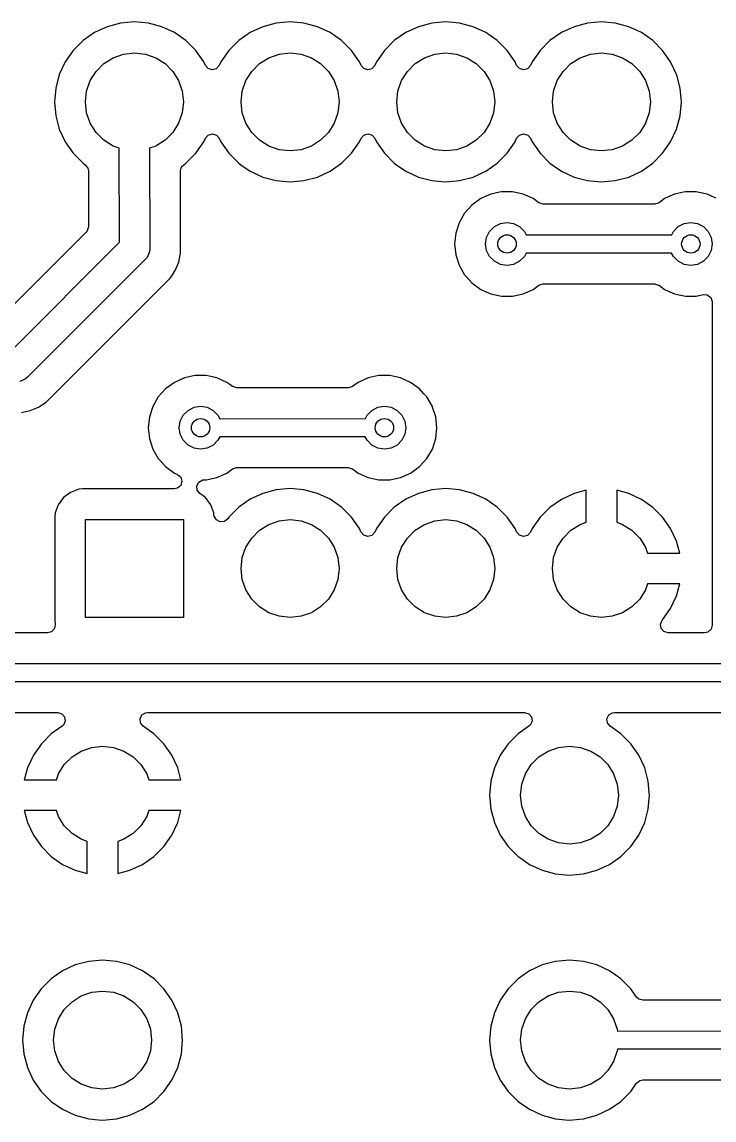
# Model space of a CAD drawing. Extents: x 3.8 to 7.11, y -5.16 to -3.03.
# Drawn here: x 6.243 to 6.688, y -4.599 to -3.893 of the extents above; entities that cross this region are included whole.
import ezdxf

# ---------------------------------------------------------------- set-up
doc = ezdxf.new("R2010")
doc.units = 0
doc.header["$MEASUREMENT"] = 0
doc.layers.add('BLACK', color=7, linetype='CONTINUOUS')

msp = doc.modelspace()

# ---------------------------------------------------------------- linework, layer by layer
at = {"layer": 'BLACK', "linetype": 'CONTINUOUS'}
for p, q in [((6.29817, -3.8958), (6.29005, -3.89958)), ((6.30682, -3.89348), (6.29817, -3.8958)), ((6.29817, -3.8958), (6.29817, -3.8958)), ((6.31575, -3.8927), (6.30682, -3.89348)), ((6.30682, -3.89348), (6.30682, -3.89348)), ((6.32467, -3.89348), (6.31575, -3.8927)), ((6.31575, -3.8927), (6.31575, -3.8927)), ((6.33333, -3.8958), (6.32467, -3.89348)), ((6.32467, -3.89348), (6.32467, -3.89348)), ((6.32467, -3.89348), (6.32467, -3.89348)), ((6.32467, -3.89348), (6.32467, -3.89348)), ((6.32467, -3.89348), (6.32467, -3.89348)), ((6.34145, -3.89958), (6.33333, -3.8958)), ((6.33333, -3.8958), (6.33333, -3.8958)), ((6.39817, -3.8958), (6.39005, -3.89958)), ((6.40682, -3.89348), (6.39817, -3.8958)), ((6.39817, -3.8958), (6.39817, -3.8958)), ((6.41575, -3.8927), (6.40682, -3.89348)), ((6.40682, -3.89348), (6.40682, -3.89348)), ((6.42467, -3.89348), (6.41575, -3.8927)), ((6.41575, -3.8927), (6.41575, -3.8927)), ((6.43333, -3.8958), (6.42467, -3.89348)), ((6.42467, -3.89348), (6.42467, -3.89348)), ((6.42467, -3.89348), (6.42467, -3.89348)), ((6.42467, -3.89348), (6.42467, -3.89348)), ((6.42467, -3.89348), (6.42467, -3.89348)), ((6.44145, -3.89958), (6.43333, -3.8958)), ((6.43333, -3.8958), (6.43333, -3.8958)), ((6.49817, -3.8958), (6.49005, -3.89958)), ((6.50682, -3.89348), (6.49817, -3.8958)), ((6.49817, -3.8958), (6.49817, -3.8958)), ((6.51575, -3.8927), (6.50682, -3.89348)), ((6.50682, -3.89348), (6.50682, -3.89348)), ((6.52467, -3.89348), (6.51575, -3.8927)), ((6.51575, -3.8927), (6.51575, -3.8927)), ((6.53333, -3.8958), (6.52467, -3.89348)), ((6.52467, -3.89348), (6.52467, -3.89348)), ((6.52467, -3.89348), (6.52467, -3.89348)), ((6.52467, -3.89348), (6.52467, -3.89348)), ((6.52467, -3.89348), (6.52467, -3.89348)), ((6.54145, -3.89958), (6.53333, -3.8958)), ((6.53333, -3.8958), (6.53333, -3.8958)), ((6.59817, -3.8958), (6.59005, -3.89958)), ((6.60682, -3.89348), (6.59817, -3.8958)), ((6.59817, -3.8958), (6.59817, -3.8958)), ((6.61575, -3.8927), (6.60682, -3.89348)), ((6.60682, -3.89348), (6.60682, -3.89348)), ((6.62467, -3.89348), (6.61575, -3.8927)), ((6.61575, -3.8927), (6.61575, -3.8927)), ((6.63333, -3.8958), (6.62467, -3.89348)), ((6.62467, -3.89348), (6.62467, -3.89348)), ((6.62467, -3.89348), (6.62467, -3.89348)), ((6.62467, -3.89348), (6.62467, -3.89348)), ((6.62467, -3.89348), (6.62467, -3.89348)), ((6.64145, -3.89958), (6.63333, -3.8958)), ((6.63333, -3.8958), (6.63333, -3.8958)), ((6.29005, -3.89958), (6.28271, -3.90472)), ((6.29005, -3.89958), (6.29005, -3.89958)), ((6.34878, -3.90472), (6.34145, -3.89958)), ((6.34145, -3.89958), (6.34145, -3.89958)), ((6.39005, -3.89958), (6.38271, -3.90472)), ((6.39005, -3.89958), (6.39005, -3.89958)), ((6.44878, -3.90472), (6.44145, -3.89958)), ((6.44145, -3.89958), (6.44145, -3.89958)), ((6.49005, -3.89958), (6.48271, -3.90472)), ((6.49005, -3.89958), (6.49005, -3.89958)), ((6.54878, -3.90472), (6.54145, -3.89958)), ((6.54145, -3.89958), (6.54145, -3.89958)), ((6.59005, -3.89958), (6.58271, -3.90472)), ((6.59005, -3.89958), (6.59005, -3.89958)), ((6.64879, -3.90472), (6.64145, -3.89958)), ((6.64145, -3.89958), (6.64145, -3.89958)), ((6.28271, -3.90472), (6.27638, -3.91106)), ((6.35512, -3.91106), (6.34878, -3.90472)), ((6.38271, -3.90472), (6.37638, -3.91106)), ((6.45512, -3.91106), (6.44878, -3.90472)), ((6.48271, -3.90472), (6.47638, -3.91106)), ((6.55512, -3.91106), (6.54878, -3.90472)), ((6.58271, -3.90472), (6.57638, -3.91106)), ((6.65512, -3.91106), (6.64879, -3.90472)), ((6.27638, -3.91106), (6.27124, -3.9184)), ((6.29611, -3.91947), (6.30208, -3.91572)), ((6.30208, -3.91572), (6.30874, -3.91339)), ((6.30874, -3.91339), (6.31575, -3.9126)), ((6.31575, -3.9126), (6.32276, -3.91339)), ((6.32276, -3.91339), (6.32941, -3.91572)), ((6.32941, -3.91572), (6.33539, -3.91947)), ((6.36026, -3.9184), (6.35512, -3.91106)), ((6.35512, -3.91106), (6.35512, -3.91106)), ((6.37638, -3.91106), (6.37124, -3.9184)), ((6.39611, -3.91947), (6.40208, -3.91572)), ((6.40208, -3.91572), (6.40874, -3.91339)), ((6.40874, -3.91339), (6.41575, -3.9126)), ((6.41575, -3.9126), (6.42276, -3.91339)), ((6.42276, -3.91339), (6.42941, -3.91572)), ((6.42941, -3.91572), (6.43539, -3.91947)), ((6.46026, -3.9184), (6.45512, -3.91106)), ((6.45512, -3.91106), (6.45512, -3.91106)), ((6.47638, -3.91106), (6.47124, -3.9184)), ((6.49611, -3.91947), (6.50208, -3.91572)), ((6.50208, -3.91572), (6.50874, -3.91339)), ((6.50874, -3.91339), (6.51575, -3.9126)), ((6.51575, -3.9126), (6.52276, -3.91339)), ((6.52276, -3.91339), (6.52941, -3.91572)), ((6.52941, -3.91572), (6.53539, -3.91947)), ((6.56026, -3.9184), (6.55512, -3.91106)), ((6.55512, -3.91106), (6.55512, -3.91106)), ((6.57638, -3.91106), (6.57124, -3.9184)), ((6.59611, -3.91947), (6.60208, -3.91572)), ((6.60208, -3.91572), (6.60874, -3.91339)), ((6.60874, -3.91339), (6.61575, -3.9126)), ((6.61575, -3.9126), (6.62276, -3.91339)), ((6.62276, -3.91339), (6.62941, -3.91572)), ((6.62941, -3.91572), (6.63539, -3.91947)), ((6.66026, -3.9184), (6.65512, -3.91106)), ((6.65512, -3.91106), (6.65512, -3.91106)), ((6.27124, -3.9184), (6.26745, -3.92652)), ((6.27124, -3.9184), (6.27124, -3.9184)), ((6.28737, -3.93043), (6.29112, -3.92446)), ((6.29112, -3.92446), (6.29611, -3.91947)), ((6.33539, -3.91947), (6.34037, -3.92446)), ((6.34037, -3.92446), (6.34413, -3.93043)), ((6.36132, -3.92068), (6.36026, -3.9184)), ((6.36308, -3.9227), (6.36132, -3.92068)), ((6.36571, -3.9235), (6.36308, -3.9227)), ((6.36835, -3.92274), (6.36571, -3.9235)), ((6.37017, -3.92068), (6.36835, -3.92274)), ((6.37124, -3.9184), (6.37017, -3.92068)), ((6.37124, -3.9184), (6.37124, -3.9184)), ((6.38737, -3.93043), (6.39112, -3.92446)), ((6.39112, -3.92446), (6.39611, -3.91947)), ((6.43539, -3.91947), (6.44037, -3.92446)), ((6.44037, -3.92446), (6.44412, -3.93043)), ((6.46132, -3.92068), (6.46026, -3.9184)), ((6.46308, -3.9227), (6.46132, -3.92068)), ((6.46571, -3.9235), (6.46308, -3.9227)), ((6.46835, -3.92274), (6.46571, -3.9235)), ((6.47017, -3.92068), (6.46835, -3.92274)), ((6.47124, -3.9184), (6.47017, -3.92068)), ((6.47124, -3.9184), (6.47124, -3.9184)), ((6.48737, -3.93043), (6.49112, -3.92446)), ((6.49112, -3.92446), (6.49611, -3.91947)), ((6.53539, -3.91947), (6.54037, -3.92446)), ((6.54037, -3.92446), (6.54413, -3.93043)), ((6.56132, -3.92068), (6.56026, -3.9184)), ((6.56308, -3.9227), (6.56132, -3.92068)), ((6.56571, -3.9235), (6.56308, -3.9227)), ((6.56835, -3.92274), (6.56571, -3.9235)), ((6.57017, -3.92068), (6.56835, -3.92274)), ((6.57124, -3.9184), (6.57017, -3.92068)), ((6.57124, -3.9184), (6.57124, -3.9184)), ((6.58737, -3.93043), (6.59112, -3.92446)), ((6.59112, -3.92446), (6.59611, -3.91947)), ((6.63539, -3.91947), (6.64037, -3.92446)), ((6.64037, -3.92446), (6.64412, -3.93043)), ((6.66229, -3.92274), (6.66026, -3.9184)), ((6.66404, -3.92652), (6.66229, -3.92274)), ((6.26745, -3.92652), (6.26513, -3.93517)), ((6.26745, -3.92652), (6.26745, -3.92652)), ((6.28504, -3.93709), (6.28737, -3.93043)), ((6.34413, -3.93043), (6.34645, -3.93709)), ((6.38504, -3.93709), (6.38737, -3.93043)), ((6.44412, -3.93043), (6.44645, -3.93709)), ((6.48504, -3.93709), (6.48737, -3.93043)), ((6.54413, -3.93043), (6.54645, -3.93709)), ((6.58504, -3.93709), (6.58737, -3.93043)), ((6.64412, -3.93043), (6.64645, -3.93709)), ((6.66415, -3.92691), (6.66404, -3.92652)), ((6.66404, -3.92652), (6.66404, -3.92652)), ((6.66636, -3.93517), (6.66415, -3.92691)), ((6.26513, -3.93517), (6.26435, -3.94409)), ((6.26513, -3.93517), (6.26513, -3.93517)), ((6.28425, -3.94409), (6.28504, -3.93709)), ((6.34645, -3.93709), (6.34724, -3.94409)), ((6.38425, -3.94409), (6.38504, -3.93709)), ((6.44645, -3.93709), (6.44724, -3.94409)), ((6.48425, -3.94409), (6.48504, -3.93709)), ((6.54645, -3.93709), (6.54724, -3.94409)), ((6.58425, -3.94409), (6.58504, -3.93709)), ((6.64645, -3.93709), (6.64724, -3.94409)), ((6.66714, -3.94409), (6.66636, -3.93517)), ((6.26435, -3.94409), (6.26435, -3.94409)), ((6.26435, -3.94409), (6.26513, -3.95302)), ((6.28504, -3.9511), (6.28425, -3.94409)), ((6.34724, -3.94409), (6.34645, -3.9511)), ((6.38504, -3.9511), (6.38425, -3.94409)), ((6.44724, -3.94409), (6.44645, -3.9511)), ((6.48504, -3.9511), (6.48425, -3.94409)), ((6.54724, -3.94409), (6.54645, -3.9511)), ((6.58504, -3.9511), (6.58425, -3.94409)), ((6.64724, -3.94409), (6.64645, -3.9511)), ((6.66636, -3.95302), (6.66714, -3.94409)), ((6.26513, -3.95302), (6.26513, -3.95302)), ((6.26513, -3.95302), (6.26745, -3.96167)), ((6.28737, -3.95776), (6.28504, -3.9511)), ((6.34645, -3.9511), (6.34413, -3.95776)), ((6.38737, -3.95776), (6.38504, -3.9511)), ((6.44645, -3.9511), (6.44412, -3.95776)), ((6.48737, -3.95776), (6.48504, -3.9511)), ((6.54645, -3.9511), (6.54413, -3.95776)), ((6.58737, -3.95776), (6.58504, -3.9511)), ((6.64645, -3.9511), (6.64412, -3.95776)), ((6.66404, -3.96167), (6.66636, -3.95302)), ((6.29112, -3.96373), (6.28737, -3.95776)), ((6.34413, -3.95776), (6.34037, -3.96373)), ((6.39112, -3.96373), (6.38737, -3.95776)), ((6.44412, -3.95776), (6.44037, -3.96373)), ((6.49112, -3.96373), (6.48737, -3.95776)), ((6.54413, -3.95776), (6.54037, -3.96373)), ((6.59112, -3.96373), (6.58737, -3.95776)), ((6.64412, -3.95776), (6.64037, -3.96373)), ((6.26745, -3.96167), (6.26745, -3.96167)), ((6.26745, -3.96167), (6.27124, -3.96979)), ((6.29611, -3.96872), (6.29112, -3.96373)), ((6.34037, -3.96373), (6.33539, -3.96872)), ((6.36132, -3.96751), (6.36314, -3.96544)), ((6.36314, -3.96544), (6.36579, -3.96469)), ((6.36579, -3.96469), (6.36842, -3.96549)), ((6.36842, -3.96549), (6.37017, -3.96751)), ((6.39611, -3.96872), (6.39112, -3.96373)), ((6.44037, -3.96373), (6.43539, -3.96872)), ((6.46132, -3.96751), (6.46314, -3.96544)), ((6.46314, -3.96544), (6.46579, -3.96469)), ((6.46579, -3.96469), (6.46842, -3.96549)), ((6.46842, -3.96549), (6.47017, -3.96751)), ((6.49611, -3.96872), (6.49112, -3.96373)), ((6.54037, -3.96373), (6.53539, -3.96872)), ((6.56132, -3.96751), (6.56314, -3.96544)), ((6.56314, -3.96544), (6.56579, -3.96469)), ((6.56579, -3.96469), (6.56842, -3.96549)), ((6.56842, -3.96549), (6.57017, -3.96751)), ((6.59611, -3.96872), (6.59112, -3.96373)), ((6.64037, -3.96373), (6.63539, -3.96872)), ((6.66026, -3.96979), (6.66404, -3.96167)), ((6.27124, -3.96979), (6.27124, -3.96979)), ((6.27124, -3.96979), (6.27638, -3.97713)), ((6.30208, -3.97247), (6.29611, -3.96872)), ((6.30596, -3.97383), (6.30208, -3.97247)), ((6.30608, -4.03434), (6.30596, -3.97383)), ((6.32941, -3.97247), (6.32546, -3.97385)), ((6.32546, -3.97385), (6.32559, -4.03858)), ((6.33539, -3.96872), (6.32941, -3.97247)), ((6.35512, -3.97713), (6.36026, -3.96979)), ((6.36026, -3.96979), (6.36132, -3.96751)), ((6.37017, -3.96751), (6.37124, -3.96979)), ((6.37124, -3.96979), (6.37124, -3.96979)), ((6.37124, -3.96979), (6.37638, -3.97713)), ((6.40208, -3.97247), (6.39611, -3.96872)), ((6.40874, -3.9748), (6.40208, -3.97247)), ((6.42941, -3.97247), (6.42276, -3.9748)), ((6.43539, -3.96872), (6.42941, -3.97247)), ((6.45512, -3.97713), (6.46026, -3.96979)), ((6.46026, -3.96979), (6.46132, -3.96751)), ((6.47017, -3.96751), (6.47124, -3.96979)), ((6.47124, -3.96979), (6.47124, -3.96979)), ((6.47124, -3.96979), (6.47638, -3.97713)), ((6.50208, -3.97247), (6.49611, -3.96872)), ((6.50874, -3.9748), (6.50208, -3.97247)), ((6.52941, -3.97247), (6.52276, -3.9748)), ((6.53539, -3.96872), (6.52941, -3.97247)), ((6.55512, -3.97713), (6.56026, -3.96979)), ((6.56026, -3.96979), (6.56132, -3.96751)), ((6.57017, -3.96751), (6.57124, -3.96979)), ((6.57124, -3.96979), (6.57124, -3.96979)), ((6.57124, -3.96979), (6.57638, -3.97713)), ((6.60208, -3.97247), (6.59611, -3.96872)), ((6.60874, -3.9748), (6.60208, -3.97247)), ((6.62941, -3.97247), (6.62276, -3.9748)), ((6.63539, -3.96872), (6.62941, -3.97247)), ((6.65512, -3.97713), (6.66026, -3.96979)), ((6.27638, -3.97713), (6.28271, -3.98347)), ((6.34878, -3.98347), (6.35512, -3.97713)), ((6.37638, -3.97713), (6.38271, -3.98347)), ((6.41575, -3.97559), (6.40874, -3.9748)), ((6.42276, -3.9748), (6.41575, -3.97559)), ((6.44878, -3.98347), (6.45512, -3.97713)), ((6.47638, -3.97713), (6.48271, -3.98347)), ((6.51575, -3.97559), (6.50874, -3.9748)), ((6.52276, -3.9748), (6.51575, -3.97559)), ((6.54878, -3.98347), (6.55512, -3.97713)), ((6.57638, -3.97713), (6.58271, -3.98347)), ((6.61575, -3.97559), (6.60874, -3.9748)), ((6.62276, -3.9748), (6.61575, -3.97559)), ((6.64879, -3.98347), (6.65512, -3.97713)), ((6.28271, -3.98347), (6.28412, -3.98445)), ((6.28412, -3.98445), (6.28584, -3.9866)), ((6.28584, -3.9866), (6.2862, -3.98845)), ((6.2862, -3.98845), (6.2862, -4.02432)), ((6.3453, -3.98845), (6.34607, -3.98581)), ((6.3453, -4.04149), (6.3453, -3.98845)), ((6.34607, -3.98581), (6.34738, -3.98445)), ((6.34738, -3.98445), (6.34855, -3.98363)), ((6.34855, -3.98363), (6.34878, -3.98347)), ((6.38271, -3.98347), (6.38412, -3.98445)), ((6.38412, -3.98445), (6.39005, -3.98861)), ((6.44145, -3.98861), (6.44878, -3.98347)), ((6.48271, -3.98347), (6.48412, -3.98445)), ((6.48412, -3.98445), (6.49005, -3.98861)), ((6.54145, -3.98861), (6.54878, -3.98347)), ((6.58271, -3.98347), (6.58412, -3.98445)), ((6.58412, -3.98445), (6.59005, -3.98861)), ((6.64145, -3.98861), (6.64879, -3.98347)), ((6.39005, -3.98861), (6.39817, -3.99239)), ((6.39817, -3.99239), (6.40682, -3.99471)), ((6.40682, -3.99471), (6.4132, -3.99527)), ((6.4132, -3.99527), (6.41575, -3.99549)), ((6.41575, -3.99549), (6.41798, -3.9953)), ((6.41575, -3.99549), (6.41575, -3.99549)), ((6.41575, -3.99549), (6.41575, -3.99549)), ((6.41798, -3.9953), (6.42467, -3.99471)), ((6.42467, -3.99471), (6.43333, -3.99239)), ((6.43333, -3.99239), (6.44145, -3.98861)), ((6.49005, -3.98861), (6.49817, -3.99239)), ((6.49817, -3.99239), (6.50682, -3.99471)), ((6.50682, -3.99471), (6.5132, -3.99527)), ((6.5132, -3.99527), (6.51575, -3.99549)), ((6.51575, -3.99549), (6.51798, -3.9953)), ((6.51575, -3.99549), (6.51575, -3.99549)), ((6.51575, -3.99549), (6.51575, -3.99549)), ((6.51798, -3.9953), (6.52467, -3.99471)), ((6.52467, -3.99471), (6.53333, -3.99239)), ((6.53333, -3.99239), (6.54145, -3.98861)), ((6.59005, -3.98861), (6.59817, -3.99239)), ((6.59817, -3.99239), (6.60682, -3.99471)), ((6.60682, -3.99471), (6.6132, -3.99527)), ((6.6132, -3.99527), (6.61575, -3.99549)), ((6.61575, -3.99549), (6.61798, -3.9953)), ((6.61575, -3.99549), (6.61575, -3.99549)), ((6.61575, -3.99549), (6.61575, -3.99549)), ((6.61798, -3.9953), (6.62467, -3.99471)), ((6.62467, -3.99471), (6.63333, -3.99239)), ((6.63333, -3.99239), (6.64145, -3.98861)), ((6.55039, -4.00221), (6.54471, -4.00341)), ((6.5516, -4.00195), (6.55039, -4.00221)), ((6.55864, -4.00195), (6.5516, -4.00195)), ((6.5605, -4.00234), (6.55864, -4.00195)), ((6.56552, -4.00341), (6.5605, -4.00234)), ((6.6685, -4.00221), (6.66282, -4.00341)), ((6.66971, -4.00195), (6.6685, -4.00221)), ((6.67675, -4.00195), (6.66971, -4.00195)), ((6.67861, -4.00234), (6.67675, -4.00195)), ((6.68363, -4.00341), (6.67861, -4.00234)), ((6.53828, -4.00628), (6.53259, -4.01041)), ((6.54471, -4.00341), (6.53828, -4.00628)), ((6.54471, -4.00341), (6.54471, -4.00341)), ((6.57195, -4.00628), (6.56552, -4.00341)), ((6.56552, -4.00341), (6.56552, -4.00341)), ((6.57282, -4.0069), (6.57195, -4.00628)), ((6.57555, -4.00889), (6.57282, -4.0069)), ((6.57578, -4.00905), (6.57555, -4.00889)), ((6.57842, -4.00982), (6.57578, -4.00905)), ((6.65279, -4.00889), (6.6502, -4.00981)), ((6.65639, -4.00628), (6.65279, -4.00889)), ((6.66282, -4.00341), (6.65639, -4.00628)), ((6.65639, -4.00628), (6.65639, -4.00628)), ((6.66282, -4.00341), (6.66282, -4.00341)), ((6.68559, -4.00428), (6.68363, -4.00341)), ((6.68363, -4.00341), (6.68363, -4.00341)), ((6.68926, -4.00592), (6.68559, -4.00428)), ((6.52788, -4.01564), (6.52436, -4.02174)), ((6.53259, -4.01041), (6.52788, -4.01564)), ((6.64992, -4.00982), (6.57842, -4.00982)), ((6.6502, -4.00981), (6.64992, -4.00982)), ((6.52436, -4.02174), (6.52219, -4.02843)), ((6.52436, -4.02174), (6.52436, -4.02174)), ((6.54702, -4.02429), (6.55086, -4.02233)), ((6.55086, -4.02233), (6.55512, -4.02165)), ((6.55512, -4.02165), (6.55938, -4.02233)), ((6.55938, -4.02233), (6.56322, -4.02429)), ((6.66513, -4.02429), (6.66897, -4.02233)), ((6.66897, -4.02233), (6.67323, -4.02165)), ((6.67323, -4.02165), (6.67749, -4.02233)), ((6.67749, -4.02233), (6.68133, -4.02429)), ((6.28477, -4.02777), (6.22935, -4.0832)), ((6.28543, -4.02696), (6.28477, -4.02777)), ((6.2862, -4.02432), (6.28543, -4.02696)), ((6.52219, -4.02843), (6.52145, -4.03543)), ((6.52219, -4.02843), (6.52219, -4.02843)), ((6.54201, -4.03117), (6.54397, -4.02733)), ((6.54397, -4.02733), (6.54702, -4.02429)), ((6.56322, -4.02429), (6.56627, -4.02733)), ((6.56627, -4.02733), (6.56744, -4.02963)), ((6.56744, -4.02963), (6.66096, -4.02954)), ((6.66096, -4.02954), (6.66208, -4.02733)), ((6.66208, -4.02733), (6.66513, -4.02429)), ((6.68133, -4.02429), (6.68438, -4.02733)), ((6.68438, -4.02733), (6.68633, -4.03117)), ((6.23633, -4.10433), (6.30608, -4.03434)), ((6.52145, -4.03543), (6.52219, -4.04243)), ((6.54134, -4.03543), (6.54201, -4.03117)), ((6.54201, -4.03969), (6.54134, -4.03543)), ((6.68633, -4.03117), (6.68701, -4.03543)), ((6.68701, -4.03543), (6.68633, -4.03969)), ((6.32392, -4.04406), (6.24712, -4.12113)), ((6.32393, -4.04405), (6.32392, -4.04406)), ((6.3254, -4.0405), (6.32393, -4.04405)), ((6.32559, -4.03858), (6.3254, -4.0405)), ((6.34416, -4.0472), (6.34511, -4.04243)), ((6.34511, -4.04243), (6.3453, -4.04149)), ((6.52219, -4.04243), (6.52219, -4.04243)), ((6.52219, -4.04243), (6.52436, -4.04913)), ((6.54397, -4.04353), (6.54201, -4.03969)), ((6.54702, -4.04658), (6.54397, -4.04353)), ((6.56627, -4.04353), (6.56322, -4.04658)), ((6.56739, -4.04133), (6.56627, -4.04353)), ((6.66091, -4.04124), (6.56739, -4.04133)), ((6.66208, -4.04353), (6.66091, -4.04124)), ((6.66513, -4.04658), (6.66208, -4.04353)), ((6.68438, -4.04353), (6.68133, -4.04658)), ((6.68633, -4.03969), (6.68438, -4.04353)), ((6.34193, -4.05258), (6.34416, -4.0472)), ((6.52436, -4.04913), (6.52436, -4.04913)), ((6.52436, -4.04913), (6.52788, -4.05522)), ((6.55086, -4.04854), (6.54702, -4.04658)), ((6.55512, -4.04921), (6.55086, -4.04854)), ((6.55938, -4.04854), (6.55512, -4.04921)), ((6.56322, -4.04658), (6.55938, -4.04854)), ((6.66897, -4.04854), (6.66513, -4.04658)), ((6.67323, -4.04921), (6.66897, -4.04854)), ((6.67749, -4.04854), (6.67323, -4.04921)), ((6.68133, -4.04658), (6.67749, -4.04854)), ((6.25899, -4.13712), (6.3387, -4.05742)), ((6.3387, -4.05742), (6.34017, -4.05522)), ((6.34017, -4.05522), (6.34154, -4.05317)), ((6.34154, -4.05317), (6.34193, -4.05258)), ((6.34154, -4.05317), (6.34154, -4.05317)), ((6.34154, -4.05317), (6.34154, -4.05317)), ((6.52788, -4.05522), (6.5289, -4.05636)), ((6.5289, -4.05636), (6.53259, -4.06045)), ((6.53259, -4.06045), (6.53259, -4.06045)), ((6.53259, -4.06045), (6.53259, -4.06045)), ((6.53259, -4.06045), (6.53828, -4.06459)), ((6.53828, -4.06459), (6.54471, -4.06745)), ((6.56552, -4.06745), (6.57195, -4.06459)), ((6.57195, -4.06459), (6.57555, -4.06198)), ((6.57555, -4.06198), (6.57814, -4.06105)), ((6.57814, -4.06105), (6.57842, -4.06104)), ((6.57842, -4.06104), (6.64992, -4.06104)), ((6.64992, -4.06104), (6.65256, -4.06182)), ((6.65256, -4.06182), (6.65279, -4.06198)), ((6.65279, -4.06198), (6.65639, -4.06459)), ((6.65639, -4.06459), (6.66282, -4.06745)), ((6.54471, -4.06745), (6.5516, -4.06892)), ((6.5516, -4.06892), (6.5516, -4.06892)), ((6.5516, -4.06892), (6.55864, -4.06892)), ((6.55864, -4.06892), (6.56552, -4.06745)), ((6.55864, -4.06892), (6.55864, -4.06892)), ((6.66282, -4.06745), (6.66971, -4.06892)), ((6.66971, -4.06892), (6.66971, -4.06892)), ((6.66971, -4.06892), (6.67675, -4.06892)), ((6.67675, -4.06892), (6.68109, -4.06799)), ((6.67675, -4.06892), (6.67675, -4.06892)), ((6.68109, -4.06799), (6.68383, -4.0682)), ((6.68383, -4.0682), (6.68603, -4.06986)), ((6.68603, -4.06986), (6.68698, -4.07244)), ((6.68698, -4.07244), (6.68699, -4.07277)), ((6.68699, -4.07277), (6.68699, -4.28053)), ((6.24563, -4.12236), (6.24208, -4.12383)), ((6.24712, -4.12113), (6.24563, -4.12236)), ((6.24563, -4.12236), (6.24563, -4.12236)), ((6.34786, -4.12152), (6.34143, -4.12439)), ((6.35365, -4.12029), (6.34786, -4.12152)), ((6.34786, -4.12152), (6.34786, -4.12152)), ((6.35475, -4.12006), (6.35365, -4.12029)), ((6.36179, -4.12006), (6.35475, -4.12006)), ((6.36365, -4.12045), (6.36179, -4.12006)), ((6.36867, -4.12152), (6.36365, -4.12045)), ((6.3751, -4.12439), (6.36867, -4.12152)), ((6.36867, -4.12152), (6.36867, -4.12152)), ((6.46597, -4.12152), (6.45954, -4.12439)), ((6.47176, -4.12029), (6.46597, -4.12152)), ((6.46597, -4.12152), (6.46597, -4.12152)), ((6.47286, -4.12006), (6.47176, -4.12029)), ((6.4799, -4.12006), (6.47286, -4.12006)), ((6.48176, -4.12045), (6.4799, -4.12006)), ((6.48678, -4.12152), (6.48176, -4.12045)), ((6.49321, -4.12439), (6.48678, -4.12152)), ((6.48678, -4.12152), (6.48678, -4.12152)), ((6.33574, -4.12852), (6.33103, -4.13375)), ((6.34143, -4.12439), (6.33574, -4.12852)), ((6.37712, -4.12585), (6.3751, -4.12439)), ((6.3787, -4.127), (6.37712, -4.12585)), ((6.37893, -4.12716), (6.3787, -4.127)), ((6.38157, -4.12793), (6.37893, -4.12716)), ((6.45307, -4.12793), (6.38157, -4.12793)), ((6.45335, -4.12793), (6.45307, -4.12793)), ((6.45594, -4.127), (6.45335, -4.12793)), ((6.45954, -4.12439), (6.45594, -4.127)), ((6.45954, -4.12439), (6.45954, -4.12439)), ((6.49891, -4.12852), (6.49321, -4.12439)), ((6.50177, -4.1317), (6.49891, -4.12852)), ((6.49891, -4.12852), (6.49891, -4.12852)), ((6.49891, -4.12852), (6.49891, -4.12852)), ((6.49891, -4.12852), (6.49891, -4.12852)), ((6.33103, -4.13375), (6.32751, -4.13985)), ((6.50362, -4.13375), (6.50177, -4.1317)), ((6.50714, -4.13985), (6.50362, -4.13375)), ((6.24307, -4.14372), (6.24691, -4.14296)), ((6.24691, -4.14296), (6.24878, -4.14258)), ((6.24878, -4.14258), (6.25415, -4.14036)), ((6.25415, -4.14036), (6.25664, -4.1387)), ((6.25664, -4.1387), (6.25899, -4.13712)), ((6.32751, -4.13985), (6.32533, -4.14654)), ((6.32751, -4.13985), (6.32751, -4.13985)), ((6.34712, -4.14544), (6.35017, -4.1424)), ((6.35017, -4.1424), (6.35401, -4.14044)), ((6.35401, -4.14044), (6.35827, -4.13976)), ((6.35827, -4.13976), (6.36253, -4.14044)), ((6.36253, -4.14044), (6.36637, -4.1424)), ((6.36637, -4.1424), (6.36942, -4.14544)), ((6.46523, -4.14544), (6.46828, -4.1424)), ((6.46828, -4.1424), (6.47212, -4.14044)), ((6.47212, -4.14044), (6.47638, -4.13976)), ((6.47638, -4.13976), (6.48064, -4.14044)), ((6.48064, -4.14044), (6.48448, -4.1424)), ((6.48448, -4.1424), (6.48753, -4.14544)), ((6.5073, -4.14036), (6.50714, -4.13985)), ((6.50714, -4.13985), (6.50714, -4.13985)), ((6.50931, -4.14654), (6.5073, -4.14036)), ((6.32533, -4.14654), (6.3246, -4.15354)), ((6.32533, -4.14654), (6.32533, -4.14654)), ((6.34449, -4.15354), (6.34516, -4.14929)), ((6.34516, -4.14929), (6.34712, -4.14544)), ((6.36942, -4.14544), (6.37058, -4.14774)), ((6.37058, -4.14774), (6.46411, -4.14765)), ((6.46411, -4.14765), (6.46523, -4.14544)), ((6.48753, -4.14544), (6.48948, -4.14929)), ((6.48948, -4.14929), (6.49016, -4.15354)), ((6.51005, -4.15354), (6.50931, -4.14654)), ((6.3246, -4.15354), (6.32533, -4.16054)), ((6.34516, -4.1578), (6.34449, -4.15354)), ((6.34712, -4.16164), (6.34516, -4.1578)), ((6.48948, -4.1578), (6.48753, -4.16164)), ((6.49016, -4.15354), (6.48948, -4.1578)), ((6.50931, -4.16054), (6.51005, -4.15354)), ((6.32533, -4.16054), (6.32533, -4.16054)), ((6.32533, -4.16054), (6.32751, -4.16724)), ((6.35017, -4.16469), (6.34712, -4.16164)), ((6.35401, -4.16665), (6.35017, -4.16469)), ((6.36637, -4.16469), (6.36253, -4.16665)), ((6.36942, -4.16164), (6.36637, -4.16469)), ((6.37054, -4.15944), (6.36942, -4.16164)), ((6.46406, -4.15935), (6.37054, -4.15944)), ((6.46523, -4.16164), (6.46406, -4.15935)), ((6.46828, -4.16469), (6.46523, -4.16164)), ((6.47212, -4.16665), (6.46828, -4.16469)), ((6.48448, -4.16469), (6.48064, -4.16665)), ((6.48753, -4.16164), (6.48448, -4.16469)), ((6.50714, -4.16724), (6.50931, -4.16054)), ((6.32751, -4.16724), (6.32751, -4.16724)), ((6.32751, -4.16724), (6.33103, -4.17333)), ((6.35827, -4.16732), (6.35401, -4.16665)), ((6.36253, -4.16665), (6.35827, -4.16732)), ((6.47638, -4.16732), (6.47212, -4.16665)), ((6.48064, -4.16665), (6.47638, -4.16732)), ((6.50362, -4.17333), (6.50714, -4.16724)), ((6.33103, -4.17333), (6.33224, -4.17467)), ((6.33224, -4.17467), (6.33574, -4.17856)), ((6.33574, -4.17856), (6.33574, -4.17856)), ((6.33574, -4.17856), (6.33574, -4.17856)), ((6.33574, -4.17856), (6.34143, -4.1827)), ((6.3787, -4.18009), (6.38129, -4.17916)), ((6.38129, -4.17916), (6.38157, -4.17915)), ((6.38157, -4.17915), (6.45307, -4.17915)), ((6.45307, -4.17915), (6.45571, -4.17993)), ((6.49321, -4.1827), (6.49891, -4.17856)), ((6.49891, -4.17856), (6.50362, -4.17333)), ((6.34143, -4.1827), (6.34334, -4.18355)), ((6.34334, -4.18355), (6.34544, -4.18533)), ((6.34544, -4.18533), (6.34624, -4.18797)), ((6.36179, -4.18703), (6.36867, -4.18556)), ((6.36867, -4.18556), (6.3751, -4.1827)), ((6.3751, -4.1827), (6.3787, -4.18009)), ((6.45571, -4.17993), (6.45594, -4.18009)), ((6.45594, -4.18009), (6.45954, -4.1827)), ((6.45954, -4.1827), (6.46597, -4.18556)), ((6.46597, -4.18556), (6.47286, -4.18703)), ((6.4799, -4.18703), (6.48678, -4.18556)), ((6.48678, -4.18556), (6.49321, -4.1827)), ((6.28002, -4.19315), (6.27471, -4.19513)), ((6.28237, -4.19289), (6.28002, -4.19315)), ((6.34136, -4.19289), (6.28237, -4.19289)), ((6.28237, -4.19289), (6.28237, -4.19289)), ((6.34343, -4.19243), (6.34136, -4.19289)), ((6.34549, -4.19061), (6.34343, -4.19243)), ((6.34624, -4.18797), (6.34549, -4.19061)), ((6.35586, -4.19087), (6.35718, -4.18846)), ((6.35606, -4.19362), (6.35586, -4.19087)), ((6.35718, -4.18846), (6.3596, -4.18714)), ((6.3596, -4.18714), (6.36063, -4.18703)), ((6.36063, -4.18703), (6.36179, -4.18703)), ((6.36179, -4.18703), (6.36179, -4.18703)), ((6.41575, -4.1927), (6.40682, -4.19348)), ((6.42467, -4.19348), (6.41575, -4.1927)), ((6.41575, -4.1927), (6.41575, -4.1927)), ((6.47286, -4.18703), (6.47286, -4.18703)), ((6.47286, -4.18703), (6.4799, -4.18703)), ((6.4799, -4.18703), (6.4799, -4.18703)), ((6.51575, -4.1927), (6.50682, -4.19348)), ((6.52467, -4.19348), (6.51575, -4.1927)), ((6.51575, -4.1927), (6.51575, -4.1927)), ((6.27018, -4.19852), (6.26678, -4.20306)), ((6.27471, -4.19513), (6.27018, -4.19852)), ((6.27018, -4.19852), (6.27018, -4.19852)), ((6.27471, -4.19513), (6.27471, -4.19513)), ((6.35771, -4.19582), (6.35606, -4.19362)), ((6.36132, -4.19852), (6.35771, -4.19582)), ((6.36472, -4.20306), (6.36132, -4.19852)), ((6.36132, -4.19852), (6.36132, -4.19852)), ((6.39005, -4.19958), (6.38271, -4.20472)), ((6.39817, -4.1958), (6.39005, -4.19958)), ((6.39005, -4.19958), (6.39005, -4.19958)), ((6.40682, -4.19348), (6.39817, -4.1958)), ((6.39817, -4.1958), (6.39817, -4.1958)), ((6.40682, -4.19348), (6.40682, -4.19348)), ((6.43333, -4.1958), (6.42467, -4.19348)), ((6.42467, -4.19348), (6.42467, -4.19348)), ((6.42467, -4.19348), (6.42467, -4.19348)), ((6.42467, -4.19348), (6.42467, -4.19348)), ((6.42467, -4.19348), (6.42467, -4.19348)), ((6.44145, -4.19958), (6.43333, -4.1958)), ((6.43333, -4.1958), (6.43333, -4.1958)), ((6.44878, -4.20472), (6.44145, -4.19958)), ((6.44145, -4.19958), (6.44145, -4.19958)), ((6.49005, -4.19958), (6.48271, -4.20472)), ((6.49817, -4.1958), (6.49005, -4.19958)), ((6.49005, -4.19958), (6.49005, -4.19958)), ((6.50682, -4.19348), (6.49817, -4.1958)), ((6.49817, -4.1958), (6.49817, -4.1958)), ((6.50682, -4.19348), (6.50682, -4.19348)), ((6.53333, -4.1958), (6.52467, -4.19348)), ((6.52467, -4.19348), (6.52467, -4.19348)), ((6.52467, -4.19348), (6.52467, -4.19348)), ((6.52467, -4.19348), (6.52467, -4.19348)), ((6.52467, -4.19348), (6.52467, -4.19348)), ((6.54145, -4.19958), (6.53333, -4.1958)), ((6.53333, -4.1958), (6.53333, -4.1958)), ((6.54878, -4.20472), (6.54145, -4.19958)), ((6.54145, -4.19958), (6.54145, -4.19958)), ((6.59006, -4.1996), (6.58272, -4.20474)), ((6.59818, -4.19582), (6.59006, -4.1996)), ((6.60591, -4.19375), (6.59818, -4.19582)), ((6.60591, -4.21438), (6.60591, -4.19375)), ((6.63332, -4.19582), (6.62559, -4.19375)), ((6.62559, -4.19375), (6.62559, -4.21438)), ((6.64144, -4.1996), (6.63332, -4.19582)), ((6.64877, -4.20474), (6.64144, -4.1996)), ((6.26678, -4.20306), (6.2648, -4.20837)), ((6.26678, -4.20306), (6.26678, -4.20306)), ((6.3667, -4.20837), (6.36472, -4.20306)), ((6.36472, -4.20306), (6.36472, -4.20306)), ((6.38271, -4.20472), (6.37638, -4.21106)), ((6.45512, -4.21106), (6.44878, -4.20472)), ((6.48271, -4.20472), (6.47638, -4.21106)), ((6.55512, -4.21106), (6.54878, -4.20472)), ((6.58272, -4.20474), (6.57639, -4.21107)), ((6.6551, -4.21107), (6.64877, -4.20474)), ((6.2648, -4.20837), (6.26455, -4.21071)), ((6.26455, -4.21071), (6.26455, -4.21071)), ((6.26455, -4.21071), (6.26455, -4.27748)), ((6.28425, -4.27559), (6.28425, -4.2126)), ((6.28425, -4.2126), (6.34724, -4.2126)), ((6.34724, -4.2126), (6.34724, -4.27559)), ((6.36684, -4.20975), (6.3667, -4.20837)), ((6.36696, -4.21041), (6.36684, -4.20975)), ((6.36836, -4.21279), (6.36696, -4.21041)), ((6.37081, -4.21403), (6.36836, -4.21279)), ((6.37355, -4.21374), (6.37081, -4.21403)), ((6.3757, -4.21203), (6.37355, -4.21374)), ((6.37638, -4.21106), (6.3757, -4.21203)), ((6.40208, -4.21572), (6.40874, -4.21339)), ((6.40874, -4.21339), (6.41575, -4.2126)), ((6.41575, -4.2126), (6.42276, -4.21339)), ((6.42276, -4.21339), (6.42941, -4.21572)), ((6.46026, -4.2184), (6.45512, -4.21106)), ((6.45512, -4.21106), (6.45512, -4.21106)), ((6.47638, -4.21106), (6.47124, -4.2184)), ((6.50208, -4.21572), (6.50874, -4.21339)), ((6.50874, -4.21339), (6.51575, -4.2126)), ((6.51575, -4.2126), (6.52276, -4.21339)), ((6.52276, -4.21339), (6.52941, -4.21572)), ((6.56026, -4.2184), (6.55512, -4.21106)), ((6.55512, -4.21106), (6.55512, -4.21106)), ((6.57639, -4.21107), (6.57125, -4.21841)), ((6.60208, -4.21572), (6.60591, -4.21438)), ((6.62559, -4.21438), (6.62941, -4.21572)), ((6.66024, -4.21841), (6.6551, -4.21107)), ((6.39112, -4.22446), (6.39611, -4.21947)), ((6.39611, -4.21947), (6.40208, -4.21572)), ((6.42941, -4.21572), (6.43539, -4.21947)), ((6.43539, -4.21947), (6.44037, -4.22446)), ((6.46123, -4.22047), (6.46026, -4.2184)), ((6.46132, -4.22068), (6.46123, -4.22047)), ((6.46308, -4.2227), (6.46132, -4.22068)), ((6.47017, -4.22068), (6.46835, -4.22274)), ((6.47124, -4.2184), (6.47017, -4.22068)), ((6.47124, -4.2184), (6.47124, -4.2184)), ((6.49112, -4.22446), (6.49611, -4.21947)), ((6.49611, -4.21947), (6.50208, -4.21572)), ((6.52941, -4.21572), (6.53539, -4.21947)), ((6.53539, -4.21947), (6.54037, -4.22446)), ((6.5612, -4.22042), (6.56026, -4.2184)), ((6.56133, -4.2207), (6.5612, -4.22042)), ((6.56309, -4.22273), (6.56133, -4.2207)), ((6.57018, -4.2207), (6.56837, -4.22277)), ((6.57125, -4.21841), (6.57018, -4.2207)), ((6.59112, -4.22446), (6.59611, -4.21947)), ((6.59611, -4.21947), (6.60208, -4.21572)), ((6.62941, -4.21572), (6.63539, -4.21947)), ((6.63539, -4.21947), (6.64037, -4.22446)), ((6.66403, -4.22652), (6.66024, -4.21841)), ((6.38737, -4.23043), (6.39112, -4.22446)), ((6.44037, -4.22446), (6.44412, -4.23043)), ((6.46571, -4.2235), (6.46308, -4.2227)), ((6.46835, -4.22274), (6.46571, -4.2235)), ((6.48737, -4.23043), (6.49112, -4.22446)), ((6.54037, -4.22446), (6.54413, -4.23043)), ((6.56572, -4.22352), (6.56309, -4.22273)), ((6.56837, -4.22277), (6.56572, -4.22352)), ((6.58737, -4.23043), (6.59112, -4.22446)), ((6.64037, -4.22446), (6.64412, -4.23043)), ((6.6661, -4.23425), (6.66403, -4.22652)), ((6.66403, -4.22652), (6.66403, -4.22652)), ((6.38504, -4.23709), (6.38737, -4.23043)), ((6.44412, -4.23043), (6.44645, -4.23709)), ((6.48504, -4.23709), (6.48737, -4.23043)), ((6.54413, -4.23043), (6.54645, -4.23709)), ((6.58504, -4.23709), (6.58737, -4.23043)), ((6.64412, -4.23043), (6.64546, -4.23425)), ((6.64546, -4.23425), (6.6661, -4.23425)), ((6.6661, -4.23425), (6.6661, -4.23425)), ((6.38425, -4.24409), (6.38504, -4.23709)), ((6.44645, -4.23709), (6.44724, -4.24409)), ((6.48425, -4.24409), (6.48504, -4.23709)), ((6.54645, -4.23709), (6.54724, -4.24409)), ((6.58425, -4.24409), (6.58504, -4.23709)), ((6.38504, -4.2511), (6.38425, -4.24409)), ((6.44724, -4.24409), (6.44645, -4.2511)), ((6.48504, -4.2511), (6.48425, -4.24409)), ((6.54724, -4.24409), (6.54645, -4.2511)), ((6.58504, -4.2511), (6.58425, -4.24409)), ((6.38737, -4.25776), (6.38504, -4.2511)), ((6.44645, -4.2511), (6.44412, -4.25776)), ((6.48737, -4.25776), (6.48504, -4.2511)), ((6.54645, -4.2511), (6.54413, -4.25776)), ((6.58737, -4.25776), (6.58504, -4.2511)), ((6.64546, -4.25394), (6.64412, -4.25776)), ((6.6661, -4.25394), (6.64546, -4.25394)), ((6.66403, -4.26167), (6.6661, -4.25394)), ((6.39112, -4.26373), (6.38737, -4.25776)), ((6.39611, -4.26872), (6.39112, -4.26373)), ((6.44037, -4.26373), (6.43539, -4.26872)), ((6.44412, -4.25776), (6.44037, -4.26373)), ((6.49112, -4.26373), (6.48737, -4.25776)), ((6.49611, -4.26872), (6.49112, -4.26373)), ((6.54037, -4.26373), (6.53539, -4.26872)), ((6.54413, -4.25776), (6.54037, -4.26373)), ((6.59112, -4.26373), (6.58737, -4.25776)), ((6.59611, -4.26872), (6.59112, -4.26373)), ((6.64037, -4.26373), (6.63539, -4.26872)), ((6.64412, -4.25776), (6.64037, -4.26373)), ((6.66024, -4.26978), (6.66403, -4.26167)), ((6.66403, -4.26167), (6.66403, -4.26167)), ((6.40208, -4.27247), (6.39611, -4.26872)), ((6.43539, -4.26872), (6.42941, -4.27247)), ((6.50208, -4.27247), (6.49611, -4.26872)), ((6.53539, -4.26872), (6.52941, -4.27247)), ((6.60208, -4.27247), (6.59611, -4.26872)), ((6.63539, -4.26872), (6.62941, -4.27247)), ((6.6551, -4.27712), (6.66024, -4.26978)), ((6.26455, -4.27748), (6.26455, -4.27748)), ((6.26455, -4.27748), (6.26482, -4.28001)), ((6.34724, -4.27559), (6.28425, -4.27559)), ((6.40874, -4.2748), (6.40208, -4.27247)), ((6.41575, -4.27559), (6.40874, -4.2748)), ((6.42276, -4.2748), (6.41575, -4.27559)), ((6.42941, -4.27247), (6.42276, -4.2748)), ((6.50874, -4.2748), (6.50208, -4.27247)), ((6.51575, -4.27559), (6.50874, -4.2748)), ((6.52276, -4.2748), (6.51575, -4.27559)), ((6.52941, -4.27247), (6.52276, -4.2748)), ((6.60874, -4.2748), (6.60208, -4.27247)), ((6.61575, -4.27559), (6.60874, -4.2748)), ((6.62276, -4.2748), (6.61575, -4.27559)), ((6.62941, -4.27247), (6.62276, -4.2748)), ((6.65376, -4.27984), (6.65491, -4.27733)), ((6.65491, -4.27733), (6.65508, -4.27715)), ((6.65508, -4.27715), (6.6551, -4.27712)), ((6.26246, -4.28473), (6.25997, -4.28541)), ((6.26433, -4.28272), (6.26246, -4.28473)), ((6.26482, -4.28001), (6.26433, -4.28272)), ((6.65416, -4.28256), (6.65376, -4.27984)), ((6.65596, -4.28464), (6.65416, -4.28256)), ((6.6586, -4.28541), (6.65596, -4.28464)), ((6.68413, -4.28497), (6.68211, -4.28541)), ((6.68621, -4.28317), (6.68413, -4.28497)), ((6.68699, -4.28053), (6.68621, -4.28317)), ((6.25997, -4.28541), (6.1602, -4.28541)), ((6.68211, -4.28541), (6.6586, -4.28541)), ((6.16027, -4.30523), (6.7068, -4.30512)), ((6.71375, -4.31682), (6.16371, -4.31693)), ((6.17405, -4.33663), (6.26644, -4.33663)), ((6.26644, -4.33663), (6.26908, -4.33741)), ((6.26908, -4.33741), (6.27088, -4.33949)), ((6.27088, -4.33949), (6.27127, -4.34221)), ((6.31931, -4.34063), (6.32055, -4.33817)), ((6.3196, -4.34337), (6.31931, -4.34063)), ((6.32055, -4.33817), (6.32292, -4.33678)), ((6.32292, -4.33678), (6.32411, -4.33663)), ((6.32411, -4.33663), (6.5664, -4.33663)), ((6.5664, -4.33663), (6.56904, -4.33741)), ((6.56904, -4.33741), (6.57084, -4.33949)), ((6.57084, -4.33949), (6.57124, -4.34221)), ((6.61935, -4.34063), (6.62059, -4.33817)), ((6.61963, -4.34337), (6.61935, -4.34063)), ((6.62059, -4.33817), (6.62296, -4.33678)), ((6.62296, -4.33678), (6.62415, -4.33663)), ((6.62415, -4.33663), (6.71512, -4.33663)), ((6.26924, -4.34551), (6.26225, -4.35041)), ((6.27013, -4.34471), (6.26924, -4.34551)), ((6.27127, -4.34221), (6.27013, -4.34471)), ((6.32131, -4.34551), (6.3196, -4.34337)), ((6.3283, -4.35041), (6.32131, -4.34551)), ((6.5692, -4.34551), (6.56224, -4.35039)), ((6.57009, -4.34471), (6.5692, -4.34551)), ((6.57124, -4.34221), (6.57009, -4.34471)), ((6.62135, -4.34551), (6.61963, -4.34337)), ((6.62831, -4.35039), (6.62135, -4.34551)), ((6.26225, -4.35041), (6.25592, -4.35674)), ((6.33463, -4.35674), (6.3283, -4.35041)), ((6.56224, -4.35039), (6.5559, -4.35673)), ((6.63465, -4.35673), (6.62831, -4.35039)), ((6.25592, -4.35674), (6.25078, -4.36408)), ((6.27564, -4.36514), (6.28161, -4.36139)), ((6.28161, -4.36139), (6.28827, -4.35906)), ((6.28827, -4.35906), (6.29528, -4.35827)), ((6.29528, -4.35827), (6.30228, -4.35906)), ((6.30228, -4.35906), (6.30894, -4.36139)), ((6.30894, -4.36139), (6.31491, -4.36514)), ((6.33977, -4.36408), (6.33463, -4.35674)), ((6.5559, -4.35673), (6.55077, -4.36407)), ((6.57564, -4.36514), (6.58161, -4.36139)), ((6.58161, -4.36139), (6.58827, -4.35906)), ((6.58827, -4.35906), (6.59528, -4.35827)), ((6.59528, -4.35827), (6.60228, -4.35906)), ((6.60228, -4.35906), (6.60894, -4.36139)), ((6.60894, -4.36139), (6.61491, -4.36514)), ((6.63979, -4.36407), (6.63465, -4.35673)), ((6.63465, -4.35673), (6.63465, -4.35673)), ((6.25078, -4.36408), (6.247, -4.37219)), ((6.27065, -4.37013), (6.27564, -4.36514)), ((6.31491, -4.36514), (6.3199, -4.37013)), ((6.34355, -4.37219), (6.33977, -4.36408)), ((6.55077, -4.36407), (6.54698, -4.37219)), ((6.55077, -4.36407), (6.55077, -4.36407)), ((6.57065, -4.37013), (6.57564, -4.36514)), ((6.61491, -4.36514), (6.6199, -4.37013)), ((6.64357, -4.37219), (6.63979, -4.36407)), ((6.247, -4.37219), (6.24493, -4.37992)), ((6.247, -4.37219), (6.247, -4.37219)), ((6.26556, -4.37992), (6.2669, -4.3761)), ((6.2669, -4.3761), (6.27065, -4.37013)), ((6.3199, -4.37013), (6.32365, -4.3761)), ((6.32365, -4.3761), (6.32499, -4.37992)), ((6.34562, -4.37992), (6.34355, -4.37219)), ((6.34355, -4.37219), (6.34355, -4.37219)), ((6.54698, -4.37219), (6.54466, -4.38084)), ((6.54698, -4.37219), (6.54698, -4.37219)), ((6.56457, -4.38276), (6.5669, -4.3761)), ((6.5669, -4.3761), (6.57065, -4.37013)), ((6.6199, -4.37013), (6.62365, -4.3761)), ((6.62365, -4.3761), (6.62598, -4.38276)), ((6.64589, -4.38084), (6.64357, -4.37219)), ((6.24493, -4.37992), (6.24493, -4.37992)), ((6.24493, -4.37992), (6.26556, -4.37992)), ((6.32499, -4.37992), (6.34562, -4.37992)), ((6.34562, -4.37992), (6.34562, -4.37992)), ((6.54466, -4.38084), (6.54388, -4.38976)), ((6.54466, -4.38084), (6.54466, -4.38084)), ((6.56378, -4.38976), (6.56457, -4.38276)), ((6.62598, -4.38276), (6.62677, -4.38976)), ((6.64655, -4.38832), (6.64589, -4.38084)), ((6.64589, -4.38084), (6.64589, -4.38084)), ((6.54388, -4.38976), (6.54388, -4.38976)), ((6.54388, -4.38976), (6.54466, -4.39869)), ((6.56457, -4.39677), (6.56378, -4.38976)), ((6.62677, -4.38976), (6.62598, -4.39677)), ((6.64589, -4.39869), (6.64667, -4.38976)), ((6.64667, -4.38976), (6.64655, -4.38832)), ((6.5669, -4.40343), (6.56457, -4.39677)), ((6.62598, -4.39677), (6.62365, -4.40343)), ((6.24493, -4.39961), (6.247, -4.40734)), ((6.26556, -4.39961), (6.24493, -4.39961)), ((6.2669, -4.40343), (6.26556, -4.39961)), ((6.27065, -4.4094), (6.2669, -4.40343)), ((6.32365, -4.40343), (6.3199, -4.4094)), ((6.32499, -4.39961), (6.32365, -4.40343)), ((6.34562, -4.39961), (6.32499, -4.39961)), ((6.34355, -4.40734), (6.34562, -4.39961)), ((6.54466, -4.39869), (6.54466, -4.39869)), ((6.54466, -4.39869), (6.54698, -4.40734)), ((6.57065, -4.4094), (6.5669, -4.40343)), ((6.62365, -4.40343), (6.6199, -4.4094)), ((6.64357, -4.40734), (6.64589, -4.39869)), ((6.247, -4.40734), (6.247, -4.40734)), ((6.247, -4.40734), (6.25078, -4.41545)), ((6.27564, -4.41439), (6.27065, -4.4094)), ((6.3199, -4.4094), (6.31491, -4.41439)), ((6.33977, -4.41545), (6.34355, -4.40734)), ((6.34355, -4.40734), (6.34355, -4.40734)), ((6.54698, -4.40734), (6.54698, -4.40734)), ((6.54698, -4.40734), (6.55077, -4.41546)), ((6.57564, -4.41439), (6.57065, -4.4094)), ((6.6199, -4.4094), (6.61491, -4.41439)), ((6.63979, -4.41546), (6.64357, -4.40734)), ((6.25078, -4.41545), (6.25592, -4.42279)), ((6.28161, -4.41814), (6.27564, -4.41439)), ((6.28543, -4.41948), (6.28161, -4.41814)), ((6.30894, -4.41814), (6.30512, -4.41948)), ((6.31491, -4.41439), (6.30894, -4.41814)), ((6.33463, -4.42279), (6.33977, -4.41545)), ((6.55077, -4.41546), (6.55077, -4.41546)), ((6.55077, -4.41546), (6.5559, -4.4228)), ((6.58161, -4.41814), (6.57564, -4.41439)), ((6.58827, -4.42047), (6.58161, -4.41814)), ((6.60894, -4.41814), (6.60228, -4.42047)), ((6.61491, -4.41439), (6.60894, -4.41814)), ((6.63465, -4.4228), (6.63979, -4.41546)), ((6.25592, -4.42279), (6.26225, -4.42912)), ((6.28543, -4.44011), (6.28543, -4.41948)), ((6.30512, -4.41948), (6.30512, -4.44011)), ((6.3283, -4.42912), (6.33463, -4.42279)), ((6.5559, -4.4228), (6.56224, -4.42914)), ((6.59528, -4.42126), (6.58827, -4.42047)), ((6.60228, -4.42047), (6.59528, -4.42126)), ((6.62831, -4.42914), (6.63465, -4.4228)), ((6.26225, -4.42912), (6.26959, -4.43426)), ((6.32096, -4.43426), (6.3283, -4.42912)), ((6.56224, -4.42914), (6.56394, -4.43033)), ((6.56394, -4.43033), (6.56958, -4.43427)), ((6.62097, -4.43427), (6.62831, -4.42914)), ((6.26959, -4.43426), (6.2777, -4.43804)), ((6.2777, -4.43804), (6.2777, -4.43804)), ((6.2777, -4.43804), (6.28543, -4.44011)), ((6.28543, -4.44011), (6.28543, -4.44011)), ((6.30512, -4.44011), (6.31285, -4.43804)), ((6.31285, -4.43804), (6.32096, -4.43426)), ((6.31285, -4.43804), (6.31285, -4.43804)), ((6.56958, -4.43427), (6.5777, -4.43806)), ((6.5777, -4.43806), (6.5777, -4.43806)), ((6.5777, -4.43806), (6.5777, -4.43806)), ((6.5777, -4.43806), (6.57773, -4.43807)), ((6.57773, -4.43807), (6.58635, -4.44038)), ((6.6042, -4.44038), (6.61285, -4.43806)), ((6.61285, -4.43806), (6.62097, -4.43427)), ((6.58635, -4.44038), (6.59273, -4.44094)), ((6.59273, -4.44094), (6.59528, -4.44116)), ((6.59528, -4.44116), (6.59751, -4.44096)), ((6.59528, -4.44116), (6.59528, -4.44116)), ((6.59528, -4.44116), (6.59528, -4.44116)), ((6.59751, -4.44096), (6.6042, -4.44038)), ((6.28635, -4.49663), (6.2777, -4.49895)), ((6.29528, -4.49585), (6.28635, -4.49663)), ((6.28635, -4.49663), (6.28635, -4.49663)), ((6.3042, -4.49663), (6.29528, -4.49585)), ((6.29528, -4.49585), (6.29528, -4.49585)), ((6.31285, -4.49895), (6.3042, -4.49663)), ((6.3042, -4.49663), (6.3042, -4.49663)), ((6.3042, -4.49663), (6.3042, -4.49663)), ((6.3042, -4.49663), (6.3042, -4.49663)), ((6.3042, -4.49663), (6.3042, -4.49663)), ((6.58635, -4.49663), (6.5777, -4.49895)), ((6.59528, -4.49585), (6.58635, -4.49663)), ((6.58635, -4.49663), (6.58635, -4.49663)), ((6.6042, -4.49663), (6.59528, -4.49585)), ((6.59528, -4.49585), (6.59528, -4.49585)), ((6.61285, -4.49895), (6.6042, -4.49663)), ((6.6042, -4.49663), (6.6042, -4.49663)), ((6.6042, -4.49663), (6.6042, -4.49663)), ((6.6042, -4.49663), (6.6042, -4.49663)), ((6.6042, -4.49663), (6.6042, -4.49663)), ((6.26958, -4.50273), (6.26224, -4.50787)), ((6.2777, -4.49895), (6.26958, -4.50273)), ((6.26958, -4.50273), (6.26958, -4.50273)), ((6.2777, -4.49895), (6.2777, -4.49895)), ((6.32097, -4.50273), (6.31285, -4.49895)), ((6.31285, -4.49895), (6.31285, -4.49895)), ((6.32831, -4.50787), (6.32097, -4.50273)), ((6.32097, -4.50273), (6.32097, -4.50273)), ((6.56958, -4.50273), (6.56224, -4.50787)), ((6.5777, -4.49895), (6.56958, -4.50273)), ((6.56958, -4.50273), (6.56958, -4.50273)), ((6.5777, -4.49895), (6.5777, -4.49895)), ((6.62097, -4.50273), (6.61285, -4.49895)), ((6.61285, -4.49895), (6.61285, -4.49895)), ((6.62831, -4.50787), (6.62097, -4.50273)), ((6.62097, -4.50273), (6.62097, -4.50273)), ((6.26224, -4.50787), (6.2559, -4.51421)), ((6.33465, -4.51421), (6.32831, -4.50787)), ((6.56224, -4.50787), (6.5559, -4.51421)), ((6.63465, -4.51421), (6.62831, -4.50787)), ((6.2559, -4.51421), (6.25076, -4.52155)), ((6.28161, -4.51887), (6.28827, -4.51654)), ((6.28827, -4.51654), (6.29528, -4.51575)), ((6.29528, -4.51575), (6.30228, -4.51654)), ((6.30228, -4.51654), (6.30894, -4.51887)), ((6.33979, -4.52155), (6.33465, -4.51421)), ((6.33465, -4.51421), (6.33465, -4.51421)), ((6.5559, -4.51421), (6.55077, -4.52155)), ((6.58161, -4.51887), (6.58827, -4.51654)), ((6.58827, -4.51654), (6.59528, -4.51575)), ((6.59528, -4.51575), (6.60228, -4.51654)), ((6.60228, -4.51654), (6.60894, -4.51887)), ((6.63839, -4.51955), (6.63465, -4.51421)), ((6.25076, -4.52155), (6.24698, -4.52967)), ((6.25076, -4.52155), (6.25076, -4.52155)), ((6.27065, -4.52761), (6.27564, -4.52262)), ((6.27564, -4.52262), (6.28161, -4.51887)), ((6.30894, -4.51887), (6.31491, -4.52262)), ((6.31491, -4.52262), (6.3199, -4.52761)), ((6.34357, -4.52967), (6.33979, -4.52155)), ((6.55077, -4.52155), (6.54698, -4.52967)), ((6.55077, -4.52155), (6.55077, -4.52155)), ((6.57065, -4.52761), (6.57564, -4.52262)), ((6.57564, -4.52262), (6.58161, -4.51887)), ((6.60894, -4.51887), (6.61491, -4.52262)), ((6.61491, -4.52262), (6.6199, -4.52761)), ((6.63975, -4.52086), (6.63839, -4.51955)), ((6.64239, -4.52163), (6.63975, -4.52086)), ((6.71512, -4.52163), (6.64239, -4.52163)), ((6.24698, -4.52967), (6.24466, -4.53832)), ((6.24698, -4.52967), (6.24698, -4.52967)), ((6.2669, -4.53358), (6.27065, -4.52761)), ((6.3199, -4.52761), (6.32365, -4.53358)), ((6.34589, -4.53832), (6.34357, -4.52967)), ((6.54698, -4.52967), (6.54466, -4.53832)), ((6.54698, -4.52967), (6.54698, -4.52967)), ((6.5669, -4.53358), (6.57065, -4.52761)), ((6.6199, -4.52761), (6.62365, -4.53358)), ((6.24466, -4.53832), (6.24388, -4.54724)), ((6.24466, -4.53832), (6.24466, -4.53832)), ((6.26457, -4.54024), (6.2669, -4.53358)), ((6.32365, -4.53358), (6.32598, -4.54024)), ((6.34641, -4.54424), (6.34589, -4.53832)), ((6.54466, -4.53832), (6.54388, -4.54724)), ((6.54466, -4.53832), (6.54466, -4.53832)), ((6.56457, -4.54024), (6.5669, -4.53358)), ((6.62365, -4.53358), (6.62598, -4.54024)), ((6.26378, -4.54724), (6.26457, -4.54024)), ((6.32598, -4.54024), (6.32677, -4.54724)), ((6.3465, -4.5453), (6.34641, -4.54424)), ((6.34667, -4.54724), (6.3465, -4.5453)), ((6.56378, -4.54724), (6.56457, -4.54024)), ((6.62598, -4.54024), (6.62612, -4.54142)), ((6.62612, -4.54142), (6.7126, -4.54134)), ((6.24388, -4.54724), (6.24466, -4.55617)), ((6.24388, -4.54724), (6.24388, -4.54724)), ((6.26457, -4.55425), (6.26378, -4.54724)), ((6.32677, -4.54724), (6.32598, -4.55425)), ((6.34589, -4.55617), (6.34667, -4.54724)), ((6.34667, -4.54724), (6.34667, -4.54724)), ((6.54388, -4.54724), (6.54466, -4.55617)), ((6.54388, -4.54724), (6.54388, -4.54724)), ((6.56457, -4.55425), (6.56378, -4.54724)), ((6.62611, -4.55312), (6.62598, -4.55425)), ((6.71004, -4.55304), (6.62611, -4.55312)), ((6.24466, -4.55617), (6.24466, -4.55617)), ((6.24466, -4.55617), (6.24698, -4.56482)), ((6.2669, -4.56091), (6.26457, -4.55425)), ((6.32598, -4.55425), (6.32365, -4.56091)), ((6.34357, -4.56482), (6.34589, -4.55617)), ((6.54466, -4.55617), (6.54466, -4.55617)), ((6.54466, -4.55617), (6.54698, -4.56482)), ((6.5669, -4.56091), (6.56457, -4.55425)), ((6.62598, -4.55425), (6.62365, -4.56091)), ((6.24698, -4.56482), (6.24698, -4.56482)), ((6.24698, -4.56482), (6.25076, -4.57294)), ((6.27065, -4.56688), (6.2669, -4.56091)), ((6.27564, -4.57187), (6.27065, -4.56688)), ((6.3199, -4.56688), (6.31491, -4.57187)), ((6.32365, -4.56091), (6.3199, -4.56688)), ((6.33979, -4.57294), (6.34357, -4.56482)), ((6.54698, -4.56482), (6.54698, -4.56482)), ((6.54698, -4.56482), (6.55077, -4.57294)), ((6.57065, -4.56688), (6.5669, -4.56091)), ((6.57564, -4.57187), (6.57065, -4.56688)), ((6.6199, -4.56688), (6.61491, -4.57187)), ((6.62365, -4.56091), (6.6199, -4.56688)), ((6.25076, -4.57294), (6.25076, -4.57294)), ((6.25076, -4.57294), (6.2559, -4.58028)), ((6.28161, -4.57562), (6.27564, -4.57187)), ((6.31491, -4.57187), (6.30894, -4.57562)), ((6.33465, -4.58028), (6.33979, -4.57294)), ((6.55077, -4.57294), (6.55077, -4.57294)), ((6.55077, -4.57294), (6.5559, -4.58028)), ((6.58161, -4.57562), (6.57564, -4.57187)), ((6.61491, -4.57187), (6.60894, -4.57562)), ((6.63839, -4.57494), (6.64054, -4.57322)), ((6.64054, -4.57322), (6.64239, -4.57285)), ((6.64239, -4.57285), (6.69997, -4.57285)), ((6.2559, -4.58028), (6.26224, -4.58662)), ((6.28827, -4.57795), (6.28161, -4.57562)), ((6.29528, -4.57874), (6.28827, -4.57795)), ((6.30228, -4.57795), (6.29528, -4.57874)), ((6.30894, -4.57562), (6.30228, -4.57795)), ((6.32831, -4.58662), (6.33465, -4.58028)), ((6.5559, -4.58028), (6.56224, -4.58662)), ((6.58827, -4.57795), (6.58161, -4.57562)), ((6.59528, -4.57874), (6.58827, -4.57795)), ((6.60228, -4.57795), (6.59528, -4.57874)), ((6.60894, -4.57562), (6.60228, -4.57795)), ((6.62831, -4.58662), (6.63465, -4.58028)), ((6.63465, -4.58028), (6.63839, -4.57494)), ((6.26224, -4.58662), (6.26224, -4.58662)), ((6.26224, -4.58662), (6.26958, -4.59175)), ((6.32097, -4.59175), (6.32831, -4.58662)), ((6.56224, -4.58662), (6.56224, -4.58662)), ((6.56224, -4.58662), (6.56958, -4.59175)), ((6.62097, -4.59175), (6.62831, -4.58662)), ((6.26958, -4.59175), (6.2777, -4.59554)), ((6.2777, -4.59554), (6.28635, -4.59786)), ((6.3042, -4.59786), (6.31285, -4.59554)), ((6.31285, -4.59554), (6.32097, -4.59175)), ((6.56958, -4.59175), (6.5777, -4.59554)), ((6.5777, -4.59554), (6.58635, -4.59786)), ((6.6042, -4.59786), (6.61285, -4.59554)), ((6.61285, -4.59554), (6.62097, -4.59175)), ((6.28635, -4.59786), (6.29273, -4.59842)), ((6.29273, -4.59842), (6.29528, -4.59864)), ((6.29528, -4.59864), (6.29751, -4.59845)), ((6.29528, -4.59864), (6.29528, -4.59864)), ((6.29528, -4.59864), (6.29528, -4.59864)), ((6.29751, -4.59845), (6.3042, -4.59786)), ((6.58635, -4.59786), (6.59273, -4.59842)), ((6.59273, -4.59842), (6.59528, -4.59864)), ((6.59528, -4.59864), (6.59751, -4.59845)), ((6.59528, -4.59864), (6.59528, -4.59864)), ((6.59528, -4.59864), (6.59528, -4.59864)), ((6.59751, -4.59845), (6.6042, -4.59786))]:
    msp.add_line(p, q, dxfattribs=at)
at = {"layer": 'BLACK'}
for centre in [(6.55512, -4.03543), (6.67323, -4.03543), (6.35827, -4.15354), (6.47638, -4.15354)]:
    msp.add_circle(centre, 0.00591, dxfattribs=at)

doc.saveas('drawing.dxf')
